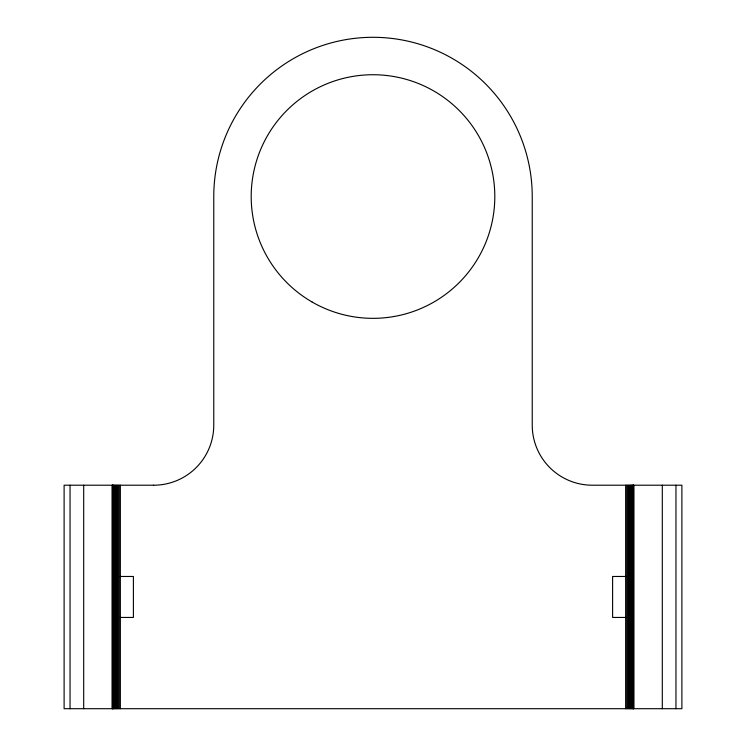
<?xml version="1.0" encoding="UTF-8"?>
<svg xmlns="http://www.w3.org/2000/svg" width="746" height="746" viewBox="0 0 746 746"><rect width="100%" height="100%" fill="white"/><g stroke="black" fill="none" stroke-linecap="round" stroke-linejoin="round"><path stroke-width="1.12" d="M120.358 576.471L133.394 576.471L133.394 617.446L120.358 617.446M625.642 576.471L612.606 576.471L612.606 617.446L625.642 617.446M675.96 485.208L675.96 708.7M662.308 485.208L662.308 708.7M633.736 485.208L633.736 708.7M633.662 485.208L633.662 708.7M633.419 485.208L633.419 708.7M633.028 485.208L633.028 708.7M632.487 485.208L632.487 708.7M631.815 485.208L631.815 708.7M631.013 485.208L631.013 708.7M630.09 485.208L630.09 708.7M629.083 485.208L629.083 708.7M627.992 485.208L627.992 708.7M626.836 485.208L626.836 708.7M625.642 485.208L625.642 708.7M120.358 485.208L120.358 708.7M119.164 485.208L119.164 708.7M118.008 485.208L118.008 708.7M116.917 485.208L116.917 708.7M115.91 485.208L115.91 708.7M114.987 485.208L114.987 708.7M114.185 485.208L114.185 708.7M113.513 485.208L113.513 708.7M112.972 485.208L112.972 708.7M112.581 485.208L112.581 708.7M112.338 485.208L112.338 708.7M112.264 485.208L112.264 708.7M83.692 485.208L83.692 708.7M70.04 485.208L70.04 708.7M153.704 485.208L64.109 485.208L64.109 708.7L681.891 708.7L681.891 485.208L592.296 485.208A60.062 60.062 0 0 1 532.234 425.145L532.234 196.534A159.234 159.234 0 0 0 373 37.3A159.234 159.234 0 0 0 213.766 196.534L213.766 425.145A60.062 60.062 0 0 1 153.704 485.208M312.098 302.018A121.803 121.803 0 0 0 494.803 196.534A121.803 121.803 0 0 0 312.098 91.049A121.803 121.803 0 0 0 312.098 302.018"/></g></svg>
